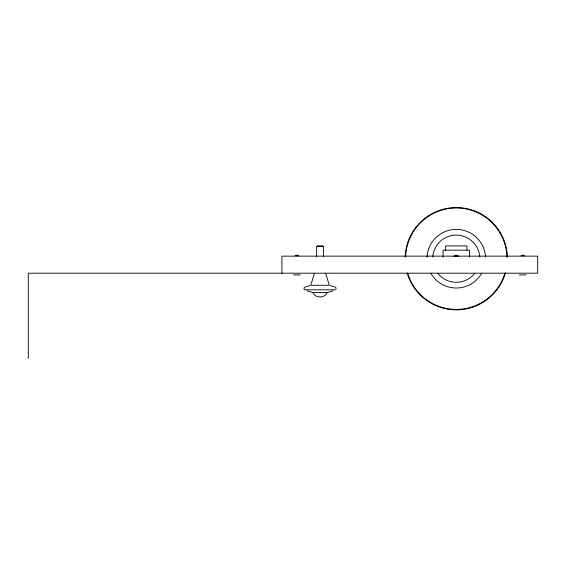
<?xml version="1.0" encoding="UTF-8"?>
<svg xmlns="http://www.w3.org/2000/svg" width="566" height="566" viewBox="0 0 566 566"><rect width="100%" height="100%" fill="white"/><g stroke="black" fill="none" stroke-linecap="round" stroke-linejoin="round"><path stroke-width="0.85" d="M314.399 273.314L310.784 285.299L329.292 285.299L325.676 273.314M336.006 289.311C337.06 286.361 332.086 286.488 330.424 285.604M327.035 293.138C324.106 298.261 315.97 298.261 313.04 293.138M332.957 290.846L327.898 292.367M309.659 285.604C307.996 286.382 302.569 286.559 304.246 289.516M317.059 245.913L323.016 245.913M295.579 255.294L298.126 255.294M521.505 255.294L524.052 255.294M295.148 255.719L298.558 255.719M521.074 255.719L524.484 255.719M293.443 274.899L300.263 274.899M519.369 274.899L526.189 274.899M304.692 289.82L335.383 289.82M312.75 292.473L327.332 292.473M312.177 292.367L307.126 290.846M469.497 256.999L469.497 250.179L443.065 250.179L443.065 256.999M466.936 250.179L466.936 245.913L445.626 245.913L445.626 250.179M323.448 256.787L323.448 246.337L316.627 246.337L316.627 256.787M281.932 273.194L281.932 256.143L537.7 256.143L537.7 273.194L28.3 273.194L28.3 358.448M455 256.49A2.561 2.561 0 0 1 457.561 256.49M453.868 256.292A3.41 3.41 0 0 1 458.693 256.292M504.787 273.52A50.721 50.721 0 0 1 407.775 273.52M405.596 256.943A50.721 50.721 0 0 1 456.281 207.984A50.721 50.721 0 0 1 506.966 256.943M505.473 272.741A51.152 51.152 0 0 1 407.096 272.741M405.157 257.042A51.152 51.152 0 0 1 456.281 207.552A51.152 51.152 0 0 1 507.405 257.042M481.673 273.364A29.319 29.319 0 0 1 430.889 273.364M427.012 257.006A29.319 29.319 0 0 1 456.281 229.379A29.319 29.319 0 0 1 485.557 257.006M474.718 273.413A23.588 23.588 0 0 1 437.843 273.413M432.757 256.943A23.588 23.588 0 0 1 456.281 235.116A23.588 23.588 0 0 1 479.805 256.943"/></g></svg>
